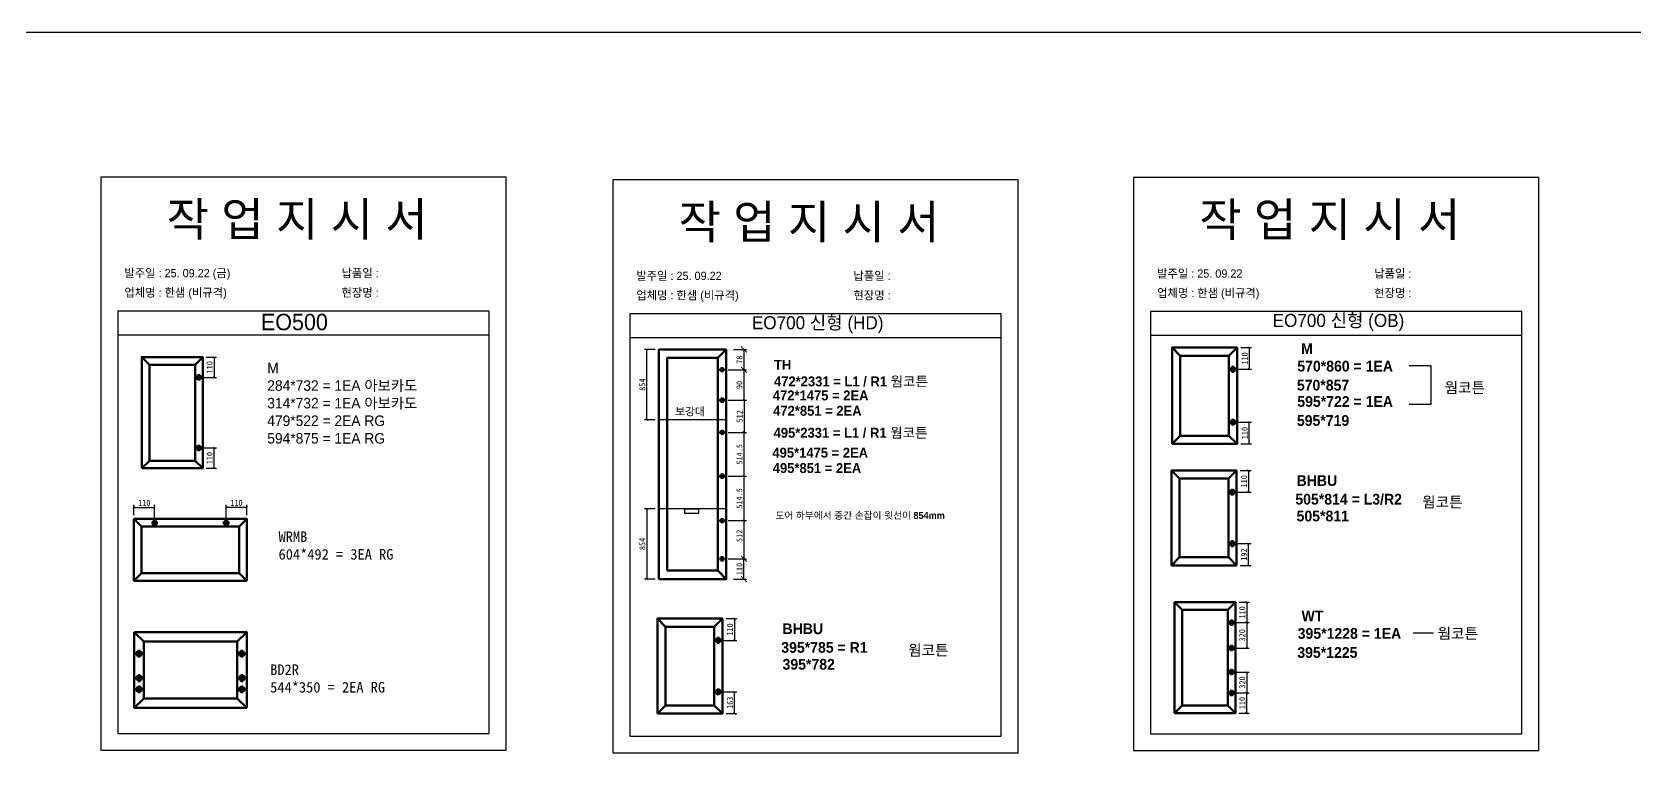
# Model space of a CAD drawing. Header units: millimetres. Extents: x -44117 to 256353, y -2095463 to 65325.
# Drawn here: x 110660 to 117304, y -337554 to -334565 of the extents above; entities that cross this region are included whole.
import ezdxf

# ---------------------------------------------------------------- set-up
doc = ezdxf.new("R2010")
doc.units = ezdxf.units.MM
doc.header["$LTSCALE"] = 10
doc.layers.add('Layer1', color=7, linetype='Continuous', lineweight=70)
doc.styles.add('MtX_Gulim', font='')
doc.styles.get('MtX_Gulim').set_extended_font_data('Gulim', bold=True)
doc.dimstyles.new('ISO-25', dxfattribs={"dimtxt": 2.5, "dimasz": 2.5, "dimexe": 1, "dimexo": 1, "dimtad": 1, "dimtxsty": 'Standard', "dimblk": 'ARCHTICK', "dimcen": 2.5, "dimadec": 0, "dimazin": 0, "dimtfac": 1, "dimtmove": 0, "dimatfit": 3, "dimfxl": 0, "dimarcsym": 0})

# ---------------------------------------------------------------- blocks, each defined once
blk = doc.blocks.new('_ArchTick')
at = {"color": 0, "linetype": 'ByBlock', "const_width": 0.15}
blk.add_lwpolyline([(-0.5, -0.5), (0.5, 0.5)], dxfattribs=at)
blk = doc.blocks.new('*D3415')
at = {"color": 0, "lineweight": -2}
for p, q in [((111382.2, -335912.9), (111424.3, -335912.9)), ((111414.3, -335912.9), (111414.3, -335997.4)), ((111366, -335997.4), (111424.3, -335997.4))]:
    blk.add_line(p, q, dxfattribs=at)
at = {"layer": 'Defpoints', "color": 0}
for p in [(111367.2, -335912.9), (111351, -335997.4), (111414.3, -335997.4)]:
    blk.add_point(p, dxfattribs=at)
at = {"color": 0, "lineweight": -2, "xscale": 10, "yscale": 10, "zscale": 10}
for p, rotation in [((111414.3, -335912.9), 90), ((111414.3, -335997.4), 270)]:
    blk.add_blockref('_ArchTick', p, dxfattribs=dict(at, rotation=rotation))
at = {"color": 0, "insert": (111395.5, -335955.2), "char_height": 25, "attachment_point": 5, "rotation": 90}
blk.add_mtext('110', dxfattribs=at)
blk = doc.blocks.new('*D3416')
at = {"color": 0, "lineweight": -2}
for p, q in [((111366, -336289.5), (111424.3, -336289.5)), ((111414.3, -336374.1), (111414.3, -336289.5)), ((111382.2, -336374.1), (111424.3, -336374.1))]:
    blk.add_line(p, q, dxfattribs=at)
at = {"layer": 'Defpoints', "color": 0}
for p in [(111351, -336289.5), (111414.3, -336289.5), (111367.2, -336374.1)]:
    blk.add_point(p, dxfattribs=at)
at = {"color": 0, "lineweight": -2, "xscale": 10, "yscale": 10, "zscale": 10}
for p, rotation in [((111414.3, -336289.5), 90), ((111414.3, -336374.1), 270)]:
    blk.add_blockref('_ArchTick', p, dxfattribs=dict(at, rotation=rotation))
at = {"color": 0, "insert": (111395.5, -336331.8), "char_height": 25, "attachment_point": 5, "rotation": 90}
blk.add_mtext('110', dxfattribs=at)
blk = doc.blocks.new('*D3417')
at = {"color": 0, "lineweight": -2}
for p, q in [((111081.8, -336568.9), (111081.8, -336526)), ((111167.7, -336585.2), (111167.7, -336526)), ((111081.8, -336536), (111167.7, -336536))]:
    blk.add_line(p, q, dxfattribs=at)
at = {"layer": 'Defpoints', "color": 0}
for p in [(111081.8, -336583.9), (111167.7, -336536), (111167.7, -336600.2)]:
    blk.add_point(p, dxfattribs=at)
at = {"color": 0, "lineweight": -2, "xscale": 10, "yscale": 10, "zscale": 10, "rotation": 180}
blk.add_blockref('_ArchTick', (111081.8, -336536), dxfattribs=at)
at = {"color": 0, "lineweight": -2, "xscale": 10, "yscale": 10, "zscale": 10}
blk.add_blockref('_ArchTick', (111167.7, -336536), dxfattribs=at)
at = {"color": 0, "insert": (111124.8, -336517.3), "char_height": 25, "attachment_point": 5}
blk.add_mtext('110', dxfattribs=at)
blk = doc.blocks.new('*D3418')
at = {"color": 0, "lineweight": -2}
for p, q in [((111464.5, -336585.2), (111464.5, -336526)), ((111550.4, -336568.9), (111550.4, -336526)), ((111550.4, -336536), (111464.5, -336536))]:
    blk.add_line(p, q, dxfattribs=at)
at = {"layer": 'Defpoints', "color": 0}
for p in [(111464.5, -336536), (111550.4, -336583.9), (111464.5, -336600.2)]:
    blk.add_point(p, dxfattribs=at)
at = {"color": 0, "lineweight": -2, "xscale": 10, "yscale": 10, "zscale": 10, "rotation": 180}
blk.add_blockref('_ArchTick', (111464.5, -336536), dxfattribs=at)
at = {"color": 0, "lineweight": -2, "xscale": 10, "yscale": 10, "zscale": 10}
blk.add_blockref('_ArchTick', (111550.4, -336536), dxfattribs=at)
at = {"color": 0, "insert": (111507.5, -336517.3), "char_height": 25, "attachment_point": 5}
blk.add_mtext('110', dxfattribs=at)
blk = doc.blocks.new('*D3419')
at = {"color": 0, "lineweight": -2}
for p, q in [((113560.5, -336749.4), (113620.9, -336749.4)), ((113610.9, -336833.4), (113610.9, -336749.4)), ((113567.5, -336833.4), (113620.9, -336833.4))]:
    blk.add_line(p, q, dxfattribs=at)
at = {"layer": 'Defpoints', "color": 0}
for p in [(113530.5, -336749.4), (113610.9, -336749.4), (113537.5, -336833.4)]:
    blk.add_point(p, dxfattribs=at)
at = {"color": 0, "lineweight": -2, "xscale": 25, "yscale": 25, "zscale": 25}
for p, rotation in [((113610.9, -336749.4), 90), ((113610.9, -336833.4), 270)]:
    blk.add_blockref('_ArchTick', p, dxfattribs=dict(at, rotation=rotation))
at = {"color": 0, "insert": (113592.2, -336791.4), "char_height": 25, "attachment_point": 5, "rotation": 90}
blk.add_mtext('110', dxfattribs=at)
blk = doc.blocks.new('*D3420')
at = {"color": 0, "lineweight": -2}
for p, q in [((113567.5, -335881.6), (113620.9, -335881.6)), ((113610.9, -335881.6), (113610.9, -335965.6)), ((113560.5, -335965.6), (113620.9, -335965.6))]:
    blk.add_line(p, q, dxfattribs=at)
at = {"layer": 'Defpoints', "color": 0}
for p in [(113537.5, -335881.6), (113530.5, -335965.6), (113610.9, -335965.6)]:
    blk.add_point(p, dxfattribs=at)
at = {"color": 0, "lineweight": -2, "xscale": 25, "yscale": 25, "zscale": 25}
for p, rotation in [((113610.9, -335881.6), 90), ((113610.9, -335965.6), 270)]:
    blk.add_blockref('_ArchTick', p, dxfattribs=dict(at, rotation=rotation))
at = {"color": 0, "insert": (113592.2, -335923.6), "char_height": 25, "attachment_point": 5, "rotation": 90}
blk.add_mtext('78', dxfattribs=at)
blk = doc.blocks.new('*D3421')
at = {"color": 0, "lineweight": -2}
for p, q in [((113545.5, -335965.6), (113620.9, -335965.6)), ((113610.9, -335965.6), (113610.9, -336091.6)), ((113546, -336091.6), (113620.9, -336091.6))]:
    blk.add_line(p, q, dxfattribs=at)
at = {"layer": 'Defpoints', "color": 0}
for p in [(113530.5, -335965.6), (113531, -336091.6), (113610.9, -336091.6)]:
    blk.add_point(p, dxfattribs=at)
at = {"color": 0, "lineweight": -2, "xscale": 10, "yscale": 10, "zscale": 10}
for p, rotation in [((113610.9, -335965.6), 90), ((113610.9, -336091.6), 270)]:
    blk.add_blockref('_ArchTick', p, dxfattribs=dict(at, rotation=rotation))
at = {"color": 0, "insert": (113592.2, -336028.6), "char_height": 25, "attachment_point": 5, "rotation": 90}
blk.add_mtext('90', dxfattribs=at)
blk = doc.blocks.new('*D3422')
at = {"color": 0, "lineweight": -2}
for p, q in [((113546, -336091.6), (113621.8, -336091.6)), ((113611.8, -336091.6), (113611.8, -336225.2)), ((113546, -336225.2), (113621.8, -336225.2))]:
    blk.add_line(p, q, dxfattribs=at)
at = {"layer": 'Defpoints', "color": 0}
for p in [(113531, -336091.6), (113531, -336225.2), (113611.8, -336225.2)]:
    blk.add_point(p, dxfattribs=at)
at = {"color": 0, "lineweight": -2, "xscale": 10, "yscale": 10, "zscale": 10}
for p, rotation in [((113611.8, -336091.6), 90), ((113611.8, -336225.2), 270)]:
    blk.add_blockref('_ArchTick', p, dxfattribs=dict(at, rotation=rotation))
at = {"color": 0, "insert": (113593, -336158.4), "char_height": 25, "attachment_point": 5, "rotation": 90}
blk.add_mtext('512', dxfattribs=at)
blk = doc.blocks.new('*D3423')
at = {"color": 0, "lineweight": -2}
for p, q in [((113546, -336225.2), (113620.9, -336225.2)), ((113610.9, -336225.2), (113610.9, -336406.7)), ((113546, -336406.7), (113620.9, -336406.7))]:
    blk.add_line(p, q, dxfattribs=at)
at = {"layer": 'Defpoints', "color": 0}
for p in [(113531, -336225.2), (113531, -336406.7), (113610.9, -336406.7)]:
    blk.add_point(p, dxfattribs=at)
at = {"color": 0, "lineweight": -2, "xscale": 10, "yscale": 10, "zscale": 10}
for p, rotation in [((113610.9, -336225.2), 90), ((113610.9, -336406.7), 270)]:
    blk.add_blockref('_ArchTick', p, dxfattribs=dict(at, rotation=rotation))
at = {"color": 0, "insert": (113592.2, -336316), "char_height": 25, "attachment_point": 5, "rotation": 90}
blk.add_mtext('514.5', dxfattribs=at)
blk = doc.blocks.new('*D3424')
at = {"color": 0, "lineweight": -2}
for p, q in [((113546, -336406.7), (113620.9, -336406.7)), ((113610.9, -336406.7), (113610.9, -336590.7)), ((113546, -336590.7), (113620.9, -336590.7))]:
    blk.add_line(p, q, dxfattribs=at)
at = {"layer": 'Defpoints', "color": 0}
for p in [(113531, -336406.7), (113531, -336590.7), (113610.9, -336590.7)]:
    blk.add_point(p, dxfattribs=at)
at = {"color": 0, "lineweight": -2, "xscale": 10, "yscale": 10, "zscale": 10}
for p, rotation in [((113610.9, -336406.7), 90), ((113610.9, -336590.7), 270)]:
    blk.add_blockref('_ArchTick', p, dxfattribs=dict(at, rotation=rotation))
at = {"color": 0, "insert": (113592.2, -336498.7), "char_height": 25, "attachment_point": 5, "rotation": 90}
blk.add_mtext('514.5', dxfattribs=at)
blk = doc.blocks.new('*D3425')
at = {"color": 0, "lineweight": -2}
for p, q in [((113546, -336590.7), (113620.9, -336590.7)), ((113610.9, -336590.7), (113610.9, -336749.4)), ((113546, -336749.4), (113620.9, -336749.4))]:
    blk.add_line(p, q, dxfattribs=at)
at = {"layer": 'Defpoints', "color": 0}
for p in [(113531, -336590.7), (113531, -336749.4), (113610.9, -336749.4)]:
    blk.add_point(p, dxfattribs=at)
at = {"color": 0, "lineweight": -2, "xscale": 10, "yscale": 10, "zscale": 10}
for p, rotation in [((113610.9, -336590.7), 90), ((113610.9, -336749.4), 270)]:
    blk.add_blockref('_ArchTick', p, dxfattribs=dict(at, rotation=rotation))
at = {"color": 0, "insert": (113592.2, -336654.1), "char_height": 25, "attachment_point": 5, "rotation": 90}
blk.add_mtext('512', dxfattribs=at)
blk = doc.blocks.new('*D3426')
at = {"color": 0, "lineweight": -2}
for p, q in [((113242.5, -336542), (113198.6, -336542)), ((113208.6, -336542), (113208.6, -336833.4)), ((113242.5, -336833.4), (113198.6, -336833.4))]:
    blk.add_line(p, q, dxfattribs=at)
at = {"layer": 'Defpoints', "color": 0}
for p in [(113257.5, -336542), (113208.6, -336833.4), (113257.5, -336833.4)]:
    blk.add_point(p, dxfattribs=at)
at = {"color": 0, "lineweight": -2, "xscale": 10, "yscale": 10, "zscale": 10}
for p, rotation in [((113208.6, -336542), 90), ((113208.6, -336833.4), 270)]:
    blk.add_blockref('_ArchTick', p, dxfattribs=dict(at, rotation=rotation))
at = {"color": 0, "insert": (113189.8, -336687.7), "char_height": 25, "attachment_point": 5, "rotation": 90}
blk.add_mtext('854', dxfattribs=at)
blk = doc.blocks.new('*D3427')
at = {"color": 0, "lineweight": -2}
for p, q in [((113242.5, -335881.6), (113198.6, -335881.6)), ((113208.6, -336173), (113208.6, -335881.6)), ((113242.5, -336173), (113198.6, -336173))]:
    blk.add_line(p, q, dxfattribs=at)
at = {"layer": 'Defpoints', "color": 0}
for p in [(113208.6, -335881.6), (113257.5, -335881.6), (113257.5, -336173)]:
    blk.add_point(p, dxfattribs=at)
at = {"color": 0, "lineweight": -2, "xscale": 10, "yscale": 10, "zscale": 10}
for p, rotation in [((113208.6, -335881.6), 90), ((113208.6, -336173), 270)]:
    blk.add_blockref('_ArchTick', p, dxfattribs=dict(at, rotation=rotation))
at = {"color": 0, "insert": (113189.8, -336027.3), "char_height": 25, "attachment_point": 5, "rotation": 90}
blk.add_mtext('854', dxfattribs=at)
blk = doc.blocks.new('*D3428')
at = {"color": 0, "lineweight": -2}
for p, q in [((115667.4, -336382.6), (115712.7, -336382.6)), ((115702.7, -336382.6), (115702.7, -336472.7)), ((115650.2, -336472.7), (115712.7, -336472.7))]:
    blk.add_line(p, q, dxfattribs=at)
at = {"layer": 'Defpoints', "color": 0}
for p in [(115652.4, -336382.6), (115635.2, -336472.7), (115702.7, -336472.7)]:
    blk.add_point(p, dxfattribs=at)
at = {"color": 0, "lineweight": -2, "xscale": 10, "yscale": 10, "zscale": 10}
for p, rotation in [((115702.7, -336382.6), 90), ((115702.7, -336472.7), 270)]:
    blk.add_blockref('_ArchTick', p, dxfattribs=dict(at, rotation=rotation))
at = {"color": 0, "insert": (115683.9, -336427.7), "char_height": 25, "attachment_point": 5, "rotation": 90}
blk.add_mtext('110', dxfattribs=at)
blk = doc.blocks.new('*D3429')
at = {"color": 0, "lineweight": -2}
for p, q in [((115650.2, -336686.4), (115712.7, -336686.4)), ((115702.7, -336776.5), (115702.7, -336686.4)), ((115667.4, -336776.5), (115712.7, -336776.5))]:
    blk.add_line(p, q, dxfattribs=at)
at = {"layer": 'Defpoints', "color": 0}
for p in [(115635.2, -336686.4), (115702.7, -336686.4), (115652.4, -336776.5)]:
    blk.add_point(p, dxfattribs=at)
at = {"color": 0, "lineweight": -2, "xscale": 10, "yscale": 10, "zscale": 10}
for p, rotation in [((115702.7, -336686.4), 90), ((115702.7, -336776.5), 270)]:
    blk.add_blockref('_ArchTick', p, dxfattribs=dict(at, rotation=rotation))
at = {"color": 0, "insert": (115683.9, -336731.4), "char_height": 25, "attachment_point": 5, "rotation": 90}
blk.add_mtext('192', dxfattribs=at)
blk = doc.blocks.new('*D3430')
at = {"color": 0, "lineweight": -2}
for p, q in [((115670.1, -335873.4), (115715.3, -335873.4)), ((115705.3, -335873.4), (115705.3, -335963.5)), ((115652.9, -335963.5), (115715.3, -335963.5))]:
    blk.add_line(p, q, dxfattribs=at)
at = {"layer": 'Defpoints', "color": 0}
for p in [(115655.1, -335873.4), (115637.9, -335963.5), (115705.3, -335963.5)]:
    blk.add_point(p, dxfattribs=at)
at = {"color": 0, "lineweight": -2, "xscale": 10, "yscale": 10, "zscale": 10}
for p, rotation in [((115705.3, -335873.4), 90), ((115705.3, -335963.5), 270)]:
    blk.add_blockref('_ArchTick', p, dxfattribs=dict(at, rotation=rotation))
at = {"color": 0, "insert": (115686.5, -335918.5), "char_height": 25, "attachment_point": 5, "rotation": 90}
blk.add_mtext('110', dxfattribs=at)
blk = doc.blocks.new('*D3431')
at = {"color": 0, "lineweight": -2}
for p, q in [((115652.9, -336182.7), (115715.3, -336182.7)), ((115705.3, -336272.9), (115705.3, -336182.7)), ((115670.1, -336272.9), (115715.3, -336272.9))]:
    blk.add_line(p, q, dxfattribs=at)
at = {"layer": 'Defpoints', "color": 0}
for p in [(115637.9, -336182.7), (115705.3, -336182.7), (115655.1, -336272.9)]:
    blk.add_point(p, dxfattribs=at)
at = {"color": 0, "lineweight": -2, "xscale": 10, "yscale": 10, "zscale": 10}
for p, rotation in [((115705.3, -336182.7), 90), ((115705.3, -336272.9), 270)]:
    blk.add_blockref('_ArchTick', p, dxfattribs=dict(at, rotation=rotation))
at = {"color": 0, "insert": (115686.5, -336227.8), "char_height": 25, "attachment_point": 5, "rotation": 90}
blk.add_mtext('110', dxfattribs=at)
blk = doc.blocks.new('*D3432')
at = {"color": 0, "lineweight": -2}
for p, q in [((115663, -336929.2), (115705, -336929.2)), ((115695, -336929.2), (115695, -337013.6)), ((115646.9, -337013.6), (115705, -337013.6))]:
    blk.add_line(p, q, dxfattribs=at)
at = {"layer": 'Defpoints', "color": 0}
for p in [(115648, -336929.2), (115631.9, -337013.6), (115695, -337013.6)]:
    blk.add_point(p, dxfattribs=at)
at = {"color": 0, "lineweight": -2, "xscale": 10, "yscale": 10, "zscale": 10}
for p, rotation in [((115695, -336929.2), 90), ((115695, -337013.6), 270)]:
    blk.add_blockref('_ArchTick', p, dxfattribs=dict(at, rotation=rotation))
at = {"color": 0, "insert": (115676.3, -336971.4), "char_height": 25, "attachment_point": 5, "rotation": 90}
blk.add_mtext('110', dxfattribs=at)
blk = doc.blocks.new('*D3433')
at = {"color": 0, "lineweight": -2}
for p, q in [((115646.9, -337305.1), (115705, -337305.1)), ((115695, -337389.5), (115695, -337305.1)), ((115663, -337389.5), (115705, -337389.5))]:
    blk.add_line(p, q, dxfattribs=at)
at = {"layer": 'Defpoints', "color": 0}
for p in [(115631.9, -337305.1), (115695, -337305.1), (115648, -337389.5)]:
    blk.add_point(p, dxfattribs=at)
at = {"color": 0, "lineweight": -2, "xscale": 10, "yscale": 10, "zscale": 10}
for p, rotation in [((115695, -337305.1), 90), ((115695, -337389.5), 270)]:
    blk.add_blockref('_ArchTick', p, dxfattribs=dict(at, rotation=rotation))
at = {"color": 0, "insert": (115676.3, -337347.3), "char_height": 25, "attachment_point": 5, "rotation": 90}
blk.add_mtext('110', dxfattribs=at)
blk = doc.blocks.new('*D3434')
at = {"color": 0, "lineweight": -2}
for p, q in [((115646.9, -337013.6), (115705, -337013.6)), ((115695, -337013.6), (115695, -337119)), ((115646.9, -337119), (115705, -337119))]:
    blk.add_line(p, q, dxfattribs=at)
at = {"layer": 'Defpoints', "color": 0}
for p in [(115631.9, -337013.6), (115631.9, -337119), (115695, -337119)]:
    blk.add_point(p, dxfattribs=at)
at = {"color": 0, "lineweight": -2, "xscale": 10, "yscale": 10, "zscale": 10}
for p, rotation in [((115695, -337013.6), 90), ((115695, -337119), 270)]:
    blk.add_blockref('_ArchTick', p, dxfattribs=dict(at, rotation=rotation))
at = {"color": 0, "insert": (115676.3, -337066.3), "char_height": 25, "attachment_point": 5, "rotation": 90}
blk.add_mtext('320', dxfattribs=at)
blk = doc.blocks.new('*D3435')
at = {"color": 0, "lineweight": -2}
for p, q in [((115646.9, -337218.6), (115705, -337218.6)), ((115695, -337218.6), (115695, -337305.1)), ((115646.9, -337305.1), (115705, -337305.1))]:
    blk.add_line(p, q, dxfattribs=at)
at = {"layer": 'Defpoints', "color": 0}
for p in [(115631.9, -337218.6), (115631.9, -337305.1), (115695, -337305.1)]:
    blk.add_point(p, dxfattribs=at)
at = {"color": 0, "lineweight": -2, "xscale": 10, "yscale": 10, "zscale": 10}
for p, rotation in [((115695, -337218.6), 90), ((115695, -337305.1), 270)]:
    blk.add_blockref('_ArchTick', p, dxfattribs=dict(at, rotation=rotation))
at = {"color": 0, "insert": (115676.3, -337261.9), "char_height": 25, "attachment_point": 5, "rotation": 90}
blk.add_mtext('320', dxfattribs=at)
blk = doc.blocks.new('*D3436')
at = {"color": 0, "lineweight": -2}
for p, q in [((113536.5, -336997.2), (113581.8, -336997.2)), ((113571.8, -336997.2), (113571.8, -337087.3)), ((113519.3, -337087.3), (113581.8, -337087.3))]:
    blk.add_line(p, q, dxfattribs=at)
at = {"layer": 'Defpoints', "color": 0}
for p in [(113521.5, -336997.2), (113504.3, -337087.3), (113571.8, -337087.3)]:
    blk.add_point(p, dxfattribs=at)
at = {"color": 0, "lineweight": -2, "xscale": 10, "yscale": 10, "zscale": 10}
for p, rotation in [((113571.8, -336997.2), 90), ((113571.8, -337087.3), 270)]:
    blk.add_blockref('_ArchTick', p, dxfattribs=dict(at, rotation=rotation))
at = {"color": 0, "insert": (113553, -337042.2), "char_height": 25, "attachment_point": 5, "rotation": 90}
blk.add_mtext('110', dxfattribs=at)
blk = doc.blocks.new('*D3437')
at = {"color": 0, "lineweight": -2}
for p, q in [((113519.3, -337301), (113581.8, -337301)), ((113571.8, -337391.1), (113571.8, -337301)), ((113536.5, -337391.1), (113581.8, -337391.1))]:
    blk.add_line(p, q, dxfattribs=at)
at = {"layer": 'Defpoints', "color": 0}
for p in [(113504.3, -337301), (113571.8, -337301), (113521.5, -337391.1)]:
    blk.add_point(p, dxfattribs=at)
at = {"color": 0, "lineweight": -2, "xscale": 10, "yscale": 10, "zscale": 10}
for p, rotation in [((113571.8, -337301), 90), ((113571.8, -337391.1), 270)]:
    blk.add_blockref('_ArchTick', p, dxfattribs=dict(at, rotation=rotation))
at = {"color": 0, "insert": (113553, -337346), "char_height": 25, "attachment_point": 5, "rotation": 90}
blk.add_mtext('163', dxfattribs=at)

msp = doc.modelspace()

# ---------------------------------------------------------------- linework, layer by layer
at = {"color": 1}
msp.add_line((104015.69829, -334565.44392), (196284.84516, -334565.44392), dxfattribs=at)
msp.add_line((104015.69829, -334565.44392), (196284.84516, -334565.44392), dxfattribs=at)
for p, q in [((112555.17333, -335721.98756), (111015.17333, -335721.98756)), ((114677.15575, -335733.22277), (113137.15575, -335733.22277)), ((116835.78083, -335723.72515), (115295.78083, -335723.72515)), ((112555.17333, -335821.98756), (111015.17333, -335821.98756)), ((114677.15575, -335833.22277), (113137.15575, -335833.22277)), ((116835.78083, -335823.72515), (115295.78083, -335823.72515)), ((113537.54724, -336172.96585), (113257.54724, -336172.96585)), ((113537.54724, -336542.02811), (113257.54724, -336542.02811)), ((116384.25185, -337055.93827), (116468.87665, -337055.93827))]:
    msp.add_line(p, q)
for points in [[(110945.17333, -337542.81784), (112625.17333, -337542.81784), (112625.17333, -335166.81784), (110945.17333, -335166.81784)], [(113067.15575, -337554.05305), (114747.15575, -337554.05305), (114747.15575, -335178.05305), (113067.15575, -335178.05305)], [(115225.78083, -337544.55543), (116905.78083, -337544.55543), (116905.78083, -335168.55543), (115225.78083, -335168.55543)], [(113366.17695, -336542.02811), (113422.13849, -336542.02811), (113422.13849, -336561.25395), (113366.17695, -336561.25395)]]:
    msp.add_lwpolyline(points, close=True)
for points in [[(111015.17333, -335721.98756), (111015.17333, -337472.81784), (112555.17333, -337472.81784), (112555.17333, -335721.98756)], [(113137.15575, -335733.22277), (113137.15575, -337484.05305), (114677.15575, -337484.05305), (114677.15575, -335733.22277)], [(115295.78083, -335723.72515), (115295.78083, -337474.55543), (116835.78083, -337474.55543), (116835.78083, -335723.72515)], [(116368.26799, -335947.23217), (116458.57181, -335947.23217), (116458.57181, -336108.8296), (116368.26799, -336108.8296)]]:
    msp.add_lwpolyline(points)
at = {"layer": 'Layer1'}
for p, q in [((111146.26541, -335944.49445), (111114.70958, -335912.93861)), ((111335.60042, -335944.49445), (111367.15626, -335912.93861)), ((113502.54724, -335916.62534), (113537.54724, -335881.62534)), ((115419.46211, -335907.06961), (115385.80647, -335873.41398)), ((115621.39593, -335907.06961), (115655.05156, -335873.41398)), ((111351.0404, -335984.33319), (111351.0404, -336010.56626)), ((113520.04724, -335955.12534), (113520.04724, -335976.12534)), ((115637.86331, -335949.55932), (115637.86331, -335977.53801)), ((113520.47927, -336081.12534), (113520.47927, -336102.12534)), ((115637.86331, -336196.73591), (115637.86331, -336168.75722)), ((113520.47927, -336214.69632), (113520.47927, -336235.69632)), ((115385.80647, -336272.88125), (115419.46211, -336239.22561)), ((115655.05156, -336272.88125), (115621.39593, -336239.22561)), ((115621.39593, -336239.22561), (115655.05156, -336272.88125)), ((111351.0404, -336302.66567), (111351.0404, -336276.4326)), ((111114.70958, -336374.06025), (111146.26541, -336342.50441)), ((111367.15626, -336374.06025), (111335.60042, -336342.50441)), ((111335.60042, -336342.50441), (111367.15626, -336374.06025)), ((113520.47927, -336396.21185), (113520.47927, -336417.21185)), ((115416.84039, -336416.24464), (115383.18476, -336382.589)), ((115618.77421, -336416.24464), (115652.42985, -336382.589)), ((115635.2416, -336458.73434), (115635.2416, -336486.71303)), ((111113.91171, -336615.92931), (111081.84838, -336583.86599)), ((111550.3859, -336583.86599), (111518.32258, -336615.92931)), ((111518.32258, -336615.92931), (111550.3859, -336583.86599)), ((113520.47927, -336580.15515), (113520.47927, -336601.15515)), ((111154.39115, -336600.24103), (111181.04611, -336600.24103)), ((111477.84314, -336600.24103), (111451.18818, -336600.24103)), ((115635.2416, -336700.37062), (115635.2416, -336672.39193)), ((113530.54724, -336749.36861), (113509.54724, -336749.36861)), ((113520.04724, -336738.86861), (113520.04724, -336759.86861)), ((115383.18476, -336776.51596), (115416.84039, -336742.86033)), ((115652.42985, -336776.51596), (115618.77421, -336742.86033)), ((115618.77421, -336742.86033), (115652.42985, -336776.51596)), ((111113.91171, -336808.30926), (111081.84838, -336840.37258)), ((111550.3859, -336840.37258), (111518.32258, -336808.30926)), ((113537.54724, -336833.36861), (113502.54724, -336798.36861)), ((115427.54606, -336960.74289), (115396.05064, -336929.24746)), ((115616.5186, -336960.74289), (115648.01402, -336929.24746)), ((111083.76432, -337052.95989), (111123.00675, -337092.20231)), ((111510.4451, -337092.20231), (111549.68752, -337052.95989)), ((113285.94626, -337030.82798), (113252.29062, -336997.17234)), ((113487.88008, -337030.82798), (113521.53571, -336997.17234)), ((115631.92901, -337000.50536), (115631.92901, -337026.68821)), ((111103.2493, -337126.24279), (111103.2493, -337158.86591)), ((111529.35396, -337126.24279), (111529.35396, -337158.86591)), ((113504.34747, -337073.31768), (113504.34747, -337101.29637)), ((115631.92901, -337105.90738), (115631.92901, -337132.09023)), ((111103.78461, -337227.41588), (111103.78461, -337260.039)), ((111529.88926, -337227.41588), (111529.88926, -337260.039)), ((115631.92901, -337205.48064), (115631.92901, -337231.66349)), ((111083.76432, -337366.89931), (111123.00675, -337327.65688)), ((111123.00675, -337327.65688), (111083.76432, -337366.89931)), ((111103.2493, -337273.98762), (111103.2493, -337306.61074)), ((111510.4451, -337327.65688), (111549.68752, -337366.89931)), ((111529.35396, -337273.98762), (111529.35396, -337306.61074)), ((113504.34747, -337314.95396), (113504.34747, -337286.97527)), ((115631.92901, -337318.22841), (115631.92901, -337292.04556)), ((113252.29062, -337391.0993), (113285.94626, -337357.44367)), ((113521.53571, -337391.0993), (113487.88008, -337357.44367)), ((113487.88008, -337357.44367), (113521.53571, -337391.0993)), ((115396.05064, -337389.4863), (115427.54606, -337357.99088)), ((115648.01402, -337389.4863), (115616.5186, -337357.99088)), ((115616.5186, -337357.99088), (115648.01402, -337389.4863))]:
    msp.add_line(p, q, dxfattribs=at)
for points in [[(111114.70958, -336374.06025), (111367.15626, -336374.06025), (111367.15626, -335912.93861), (111114.70958, -335912.93861)], [(113257.54724, -336833.36861), (113537.54724, -336833.36861), (113537.54724, -335881.62534), (113257.54724, -335881.62534)], [(113292.54724, -336798.36861), (113502.54724, -336798.36861), (113502.54724, -335916.62534), (113292.54724, -335916.62534)], [(115385.80647, -336272.88125), (115655.05156, -336272.88125), (115655.05156, -335873.41398), (115385.80647, -335873.41398)], [(115419.46211, -336239.22561), (115621.39593, -336239.22561), (115621.39593, -335907.06961), (115419.46211, -335907.06961)], [(111146.26541, -336342.50441), (111335.60042, -336342.50441), (111335.60042, -335944.49445), (111146.26541, -335944.49445)], [(111364.15694, -335997.44972), (111337.92386, -335997.44972)], [(113530.54724, -335965.62534), (113509.54724, -335965.62534)], [(115651.85266, -335963.54867), (115623.87397, -335963.54867)], [(113530.97927, -336091.62534), (113509.97927, -336091.62534)], [(115651.85266, -336182.74656), (115623.87397, -336182.74656)], [(113530.97927, -336225.19632), (113509.97927, -336225.19632)], [(111364.15694, -336289.54914), (111337.92386, -336289.54914)], [(115383.18476, -336776.51596), (115652.42985, -336776.51596), (115652.42985, -336382.589), (115383.18476, -336382.589)], [(113530.97927, -336406.71185), (113509.97927, -336406.71185)], [(115416.84039, -336742.86033), (115618.77421, -336742.86033), (115618.77421, -336416.24464), (115416.84039, -336416.24464)], [(115649.23094, -336472.72369), (115621.25226, -336472.72369)], [(111550.3859, -336840.37258), (111550.3859, -336583.86599), (111081.84838, -336583.86599), (111081.84838, -336840.37258)], [(111167.71863, -336586.91354), (111167.71863, -336613.56851)], [(111464.51566, -336586.91354), (111464.51566, -336613.56851)], [(113530.97927, -336590.65515), (113509.97927, -336590.65515)], [(111518.32258, -336808.30926), (111518.32258, -336615.92931), (111113.91171, -336615.92931), (111113.91171, -336808.30926)], [(115649.23094, -336686.38127), (115621.25226, -336686.38127)], [(115396.05064, -337389.4863), (115648.01402, -337389.4863), (115648.01402, -336929.24746), (115396.05064, -336929.24746)], [(115427.54606, -337357.99088), (115616.5186, -337357.99088), (115616.5186, -336960.74289), (115427.54606, -336960.74289)], [(111083.76432, -337052.95989), (111083.76432, -337366.89931), (111549.68752, -337366.89931), (111549.68752, -337052.95989)], [(113252.29062, -337391.0993), (113521.53571, -337391.0993), (113521.53571, -336997.17234), (113252.29062, -336997.17234)], [(113285.94626, -337357.44367), (113487.88008, -337357.44367), (113487.88008, -337030.82798), (113285.94626, -337030.82798)], [(115645.02044, -337013.59679), (115618.83758, -337013.59679)], [(111123.00675, -337092.20231), (111123.00675, -337327.65688), (111510.4451, -337327.65688), (111510.4451, -337092.20231)], [(113518.33681, -337087.30703), (113490.35812, -337087.30703)], [(115645.02044, -337118.9988), (115618.83758, -337118.9988)], [(111119.56086, -337142.55435), (111086.93775, -337142.55435)], [(111545.66551, -337142.55435), (111513.0424, -337142.55435)], [(111120.09616, -337243.72744), (111087.47305, -337243.72744)], [(111546.20082, -337243.72744), (111513.57771, -337243.72744)], [(115645.02044, -337218.57206), (115618.83758, -337218.57206)], [(111119.56086, -337290.29918), (111086.93775, -337290.29918)], [(111545.66551, -337290.29918), (111513.0424, -337290.29918)], [(113518.33681, -337300.96462), (113490.35812, -337300.96462)], [(115645.02044, -337305.13698), (115618.83758, -337305.13698)]]:
    msp.add_lwpolyline(points, close=True, dxfattribs=at)
for centre, radius in [((111351.0404, -335997.44972), 8.74436), ((113520.04724, -335965.62534), 7), ((115637.86331, -335963.54867), 9.32623), ((113520.47927, -336091.62534), 7), ((115637.86331, -336182.74656), 9.32623), ((113520.47927, -336225.19632), 7), ((111351.0404, -336289.54914), 8.74436), ((113520.47927, -336406.71185), 7), ((115635.2416, -336472.72369), 9.32623), ((111167.71863, -336600.24103), 8.88499), ((111464.51566, -336600.24103), 8.88499), ((113520.47927, -336590.65515), 7), ((115635.2416, -336686.38127), 9.32623), ((113520.04724, -336749.36861), 7), ((115631.92901, -337013.59679), 8.72762), ((113504.34747, -337087.30703), 9.32623), ((115631.92901, -337118.9988), 8.72762), ((111103.2493, -337142.55435), 10.87437), ((111529.35396, -337142.55435), 10.87437), ((111103.78461, -337243.72744), 10.87437), ((111529.88926, -337243.72744), 10.87437), ((115631.92901, -337218.57206), 8.72762), ((111103.2493, -337290.29918), 10.87437), ((111529.35396, -337290.29918), 10.87437), ((113504.34747, -337300.96462), 9.32623), ((115631.92901, -337305.13698), 8.72762)]:
    msp.add_circle(centre, radius, dxfattribs=at)

# ---------------------------------------------------------------- texts
at = {"linetype": 'Continuous', "style": 'MtX_Gulim'}
for s, height, p in [('M', 44.50828, (115920.36039, -335900.0653)), ('570*860 = 1EA', 44.508282, (115904.55677, -335972.79264)), ('웜코튼', 44.508282, (116515.24643, -336062.05044)), ('595*722 = 1EA', 44.508282, (115904.55677, -336119.2676)), ('BHBU', 44.508282, (115901.67596, -336447.04021)), ('505*814 = L3/R2', 44.508282, (115896.51807, -336524.3497)), ('웜코튼', 44.508282, (116422.54152, -336535.80475)), ('WT', 44.508282, (115922.11948, -337008.21249)), ('BHBU', 44.508282, (113770.78182, -337061.62355)), ('395*1228 = 1EA', 44.508282, (115906.31585, -337080.93984)), ('웜코튼', 44.508282, (116486.18627, -337081.13814)), ('395*785 = R1', 44.508282, (113765.62393, -337138.93304)), ('웜코튼', 44.508282, (114291.64738, -337150.38809))]:
    msp.add_text(s, height=height, dxfattribs=at).set_placement(p)
at = {"color": 242, "linetype": 'Continuous', "true_color": 0xcd2027, "style": 'MtX_Gulim'}
for s, p in [('570*857', (115902.89989, -336051.67389)), ('595*719', (115902.89989, -336198.14884)), ('505*811', (115901.67596, -336594.15784)), ('395*1225', (115904.65897, -337159.82108)), ('395*782', (113770.78182, -337208.74118))]:
    msp.add_text(s, height=44.508282, dxfattribs=at).set_placement(p)
at = {"attachment_point": 1}
for s, width, gutter_width, heights, insert, char_height in [('{\\fGulim|b0|i0|c129|p50;작 업 지 시 서}', 3307.3198183, 12.5, [-155.84554], (111217.97994, -335270.98035), 140), ('{\\fGulim|b0|i0|c129|p50;작 업 지 시 서}', 3307.3198183, 12.5, [-155.84554], (113339.96235, -335282.21556), 140), ('{\\fGulim|b0|i0|c129|p50;작 업 지 시 서}', 3307.3198183, 12.5, [-155.84554], (115498.58744, -335272.71794), 140), ('{\\fGulim|b0|i0|c129|p50;발주일 : 25. 09.22 (금)}', 3307.3198183, 12.5, [34.50412], (111042.77058, -335547.70077), 34.3), ('{\\fGulim|b0|i0|c129|p50;납품일 : }', 3307.3198183, 12.5, [37.67976], (111942.74857, -335547.70077), 34.3), ('{\\fGulim|b0|i0|c129|p50;발주일 : 25. 09.22}', 3307.3198183, 12.5, [34.50412], (113164.753, -335558.93598), 34.3), ('{\\fGulim|b0|i0|c129|p50;납품일 : }', 3307.3198183, 12.5, [37.67976], (114064.73098, -335558.93598), 34.3), ('{\\fGulim|b0|i0|c129|p50;발주일 : 25. 09.22}', 3307.3198183, 12.5, [34.50412], (115323.37808, -335549.43836), 34.3), ('{\\fGulim|b0|i0|c129|p50;납품일 : }', 3307.3198183, 12.5, [37.67976], (116223.35606, -335549.43836), 34.3), ('{\\fGulim|b0|i0|c129|p50;업체명 : 한샘 (비규격)}', 3307.3198183, 12.5, [36.11279], (111042.77058, -335628.35695), 34.3), ('{\\fGulim|b0|i0|c129|p50;현장명 : }', 3307.3198183, 12.5, [-38.2735], (111942.74857, -335628.35695), 34.3), ('{\\fGulim|b0|i0|c129|p50;업체명 : 한샘 (비규격)}', 3307.3198183, 12.5, [36.11279], (113164.753, -335639.59216), 34.3), ('{\\fGulim|b0|i0|c129|p50;현장명 : }', 3307.3198183, 12.5, [-38.2735], (114064.73098, -335639.59216), 34.3), ('{\\fGulim|b0|i0|c129|p50;업체명 : 한샘 (비규격)}', 3307.3198183, 12.5, [36.11279], (115323.37808, -335630.09454), 34.3), ('{\\fGulim|b0|i0|c129|p50;현장명 : }', 3307.3198183, 12.5, [-38.2735], (116223.35606, -335630.09454), 34.3), ('{\\fGulim|b0|i0|c129|p50;EO500}', 6570.6870665, 24.83388, [71.74566], (111608.66641, -335733.46533), 68.1441707), ('{\\fGulim|b0|i0|c129|p50;EO700 신형 (OB)}', 5224.9748335, 19.74777, [57.05176], (115802.3295, -335733.8595), 54.1878762), ('{\\fGulim|b0|i0|c129|p50;EO700 신형 (HD)}', 5224.9748335, 19.74777, [57.05176], (113643.70442, -335743.35711), 54.1878762), ('{\\fGulim|b1|i0|c129|p50;TH\\P472*2331 = L1 / R1 웜코튼}', 2645.8558546, 10, [1247.94849], (113735.34251, -335924.53035), 41.16), ('{\\fDotum|b0|i0|c129|p50;M\\P284*732 = 1EA 아보카도\\P314*732 = 1EA 아보카도\\P479*522 = 2EA RG\\P594*875 = 1EA RG}', 25397.9504533, 218.75, [-349.06999], (111634.86396, -335936.13231), 43.75), ('{\\f굴림|b0|i0|c129|p50;보강대}', 1745.4834855, 162.5, [-36.26498], (113326.04366, -336122.2403), 32.5), ('{\\fGulim|b1|i0|c129|p50;495*2331 = L1 / R1 웜코튼}', 2645.8558546, 10, [1247.94849], (113733.70509, -336206.16559), 41.16), ('{\\fGulim|b1|i0|c129|p50;도어 하부에서 중간 손잡이 윗선이 854mm}', 1852.0990982, 7, [873.56394], (113741.57694, -336554.91446), 28.812), ('WRMB\\P604*492 = 3EA RG', 16217.0616969, 218.75, [-116.66667], (111681.72928, -336635.71107), 43.75), ('BD2R\\P544*350 = 2EA RG', 18136.0179533, 218.75, [-116.66667], (111647.08594, -337186.91378), 43.75)]:
    msp.add_mtext_dynamic_manual_height_columns(s, width=width, gutter_width=gutter_width, heights=heights, dxfattribs=dict(at, insert=insert, char_height=char_height))
at = {"color": 242, "true_color": 0xcd2027, "char_height": 41.16, "attachment_point": 1}
for s, insert in [('{\\fGulim|b1|i0|c129|p50;472*1475 = 2EA}', (113730.35347, -336051.3553)), ('{\\fGulim|b1|i0|c129|p50;472*851 = 2EA}', (113731.89281, -336115.01302)), ('{\\fGulim|b1|i0|c129|p50;495*1475 = 2EA}', (113728.71606, -336288.78035)), ('{\\fGulim|b1|i0|c129|p50;495*851 = 2EA}', (113730.25539, -336352.43807))]:
    msp.add_mtext_dynamic_manual_height_columns(s, width=2645.8558546, gutter_width=10, heights=[1247.94849], dxfattribs=dict(at, insert=insert))

# ---------------------------------------------------------------- dimensions: what is measured, and where the dimension line sits
for base, p1, p2, angle, text, override, picture, middle in [((111414.2551, -335997.44972), (111367.15626, -335912.93861), (111351.0404, -335997.44972), 90, '110', {"dimscale": 10, "dimasz": 1, "dimexo": 1.5, "dimtxsty": 'Standard'}, '*D3415', (111395.5051, -335955.19417)), ((113208.56217, -335881.62534), (113257.54724, -336172.96585), (113257.54724, -335881.62534), 270, '854', {"dimscale": 10, "dimasz": 1, "dimexo": 1.5, "dimtxsty": 'Standard'}, '*D3427', (113189.81217, -336027.2956)), ((113610.93896, -335965.62534), (113537.54724, -335881.62534), (113530.54724, -335965.62534), 90, '78', {"dimscale": 10, "dimexo": 3, "dimtxsty": 'Standard'}, '*D3420', (113592.18896, -335923.62534)), ((115705.28447, -335963.54867), (115655.05156, -335873.41398), (115637.86331, -335963.54867), 90, '110', {"dimscale": 10, "dimasz": 1, "dimexo": 1.5, "dimtxsty": 'Standard'}, '*D3430', (115686.53447, -335918.48132)), ((113610.93896, -336091.62534), (113530.54724, -335965.62534), (113530.97927, -336091.62534), 90, '90', {"dimscale": 10, "dimasz": 1, "dimexo": 1.5, "dimtxsty": 'Standard'}, '*D3421', (113592.18896, -336028.62534)), ((115705.28447, -336182.74656), (115655.05156, -336272.88125), (115637.86331, -336182.74656), 270, '110', {"dimscale": 10, "dimasz": 1, "dimexo": 1.5, "dimtxsty": 'Standard'}, '*D3431', (115686.53447, -336227.81391)), ((111414.2551, -336289.54914), (111367.15626, -336374.06025), (111351.0404, -336289.54914), 270, '110', {"dimscale": 10, "dimasz": 1, "dimexo": 1.5, "dimtxsty": 'Standard'}, '*D3416', (111395.5051, -336331.80469)), ((115702.66275, -336472.72369), (115652.42985, -336382.589), (115635.2416, -336472.72369), 90, '110', {"dimscale": 10, "dimasz": 1, "dimexo": 1.5, "dimtxsty": 'Standard'}, '*D3428', (115683.91275, -336427.65634)), ((111167.71863, -336536.00969), (111081.84838, -336583.86599), (111167.71863, -336600.24103), 180, '110', {"dimscale": 10, "dimasz": 1, "dimexo": 1.5, "dimtxsty": 'Standard'}, '*D3417', (111124.78351, -336517.25969)), ((113208.56217, -336833.36861), (113257.54724, -336542.02811), (113257.54724, -336833.36861), 90, '854', {"dimscale": 10, "dimasz": 1, "dimexo": 1.5, "dimtxsty": 'Standard'}, '*D3426', (113189.81217, -336687.69836)), ((115702.66275, -336686.38127), (115652.42985, -336776.51596), (115635.2416, -336686.38127), 270, '192', {"dimscale": 10, "dimasz": 1, "dimexo": 1.5, "dimtxsty": 'Standard'}, '*D3429', (115683.91275, -336731.44862)), ((113610.93896, -336749.36861), (113537.54724, -336833.36861), (113530.54724, -336749.36861), 90, '110', {"dimscale": 10, "dimexo": 3, "dimtxsty": 'Standard'}, '*D3419', (113592.18896, -336791.36861)), ((115695.02269, -337013.59679), (115648.01402, -336929.24746), (115631.92901, -337013.59679), 90, '110', {"dimscale": 10, "dimasz": 1, "dimexo": 1.5, "dimtxsty": 'Standard'}, '*D3432', (115676.27269, -336971.42213)), ((113571.76862, -337087.30703), (113521.53571, -336997.17234), (113504.34747, -337087.30703), 90, '110', {"dimscale": 10, "dimasz": 1, "dimexo": 1.5, "dimtxsty": 'Standard'}, '*D3436', (113553.01862, -337042.23968)), ((115695.02269, -337118.9988), (115631.92901, -337013.59679), (115631.92901, -337118.9988), 90, '320', {"dimscale": 10, "dimasz": 1, "dimexo": 1.5, "dimtxsty": 'Standard'}, '*D3434', (115676.27269, -337066.29779)), ((115695.02269, -337305.13698), (115631.92901, -337218.57206), (115631.92901, -337305.13698), 90, '320', {"dimscale": 10, "dimasz": 1, "dimexo": 1.5, "dimtxsty": 'Standard'}, '*D3435', (115676.27269, -337261.85452)), ((113571.76862, -337300.96462), (113521.53571, -337391.0993), (113504.34747, -337300.96462), 270, '163', {"dimscale": 10, "dimasz": 1, "dimexo": 1.5, "dimtxsty": 'Standard'}, '*D3437', (113553.01862, -337346.03196)), ((115695.02269, -337305.13698), (115648.01402, -337389.4863), (115631.92901, -337305.13698), 270, '110', {"dimscale": 10, "dimasz": 1, "dimexo": 1.5, "dimtxsty": 'Standard'}, '*D3433', (115676.27269, -337347.31164))]:
    dim = msp.add_linear_dim(base=base, p1=p1, p2=p2, angle=angle, text=text, dimstyle='ISO-25', override=override)
    dim.commit()
    dim.dimension.update_dxf_attribs({"geometry": picture, "text_midpoint": middle})
for base, p1, p2, text, override, picture, middle in [((113611.76787, -336225.19632), (113530.97927, -336091.62534), (113530.97927, -336225.19632), '512', {"dimscale": 10, "dimasz": 1, "dimexo": 1.5, "dimtxsty": 'Standard'}, '*D3422', (113611.76787, -336158.41083)), ((113610.93896, -336406.71185), (113530.97927, -336225.19632), (113530.97927, -336406.71185), '514.5', {"dimscale": 10, "dimasz": 1, "dimexo": 1.5, "dimtxsty": 'Standard', "dimtmove": 1}, '*D3423', (113610.93896, -336315.95408)), ((113610.93896, -336590.65515), (113530.97927, -336406.71185), (113530.97927, -336590.65515), '514.5', {"dimscale": 10, "dimasz": 1, "dimexo": 1.5, "dimtxsty": 'Standard', "dimtmove": 1}, '*D3424', (113610.93896, -336498.6835)), ((113610.93896, -336749.36861), (113530.97927, -336590.65515), (113530.97927, -336749.36861), '512', {"dimscale": 10, "dimasz": 1, "dimexo": 1.5, "dimtxsty": 'Standard'}, '*D3425', (113610.93896, -336654.13749))]:
    dim = msp.add_linear_dim(base=base, p1=p1, p2=p2, angle=90, text=text, dimstyle='ISO-25', override=override)
    dim.commit()
    dim.dimension.update_dxf_attribs({"geometry": picture, "text_midpoint": middle, "dimtype": 160})
dim = msp.add_linear_dim(base=(111464.51566, -336536.00969), p1=(111550.3859, -336583.86599), p2=(111464.51566, -336600.24103), text='110', dimstyle='ISO-25', override={"dimscale": 10, "dimasz": 1, "dimexo": 1.5, "dimtxsty": 'Standard'})
dim.commit()
dim.dimension.update_dxf_attribs({"geometry": '*D3418', "text_midpoint": (111507.45078, -336517.25969)})

doc.saveas('drawing.dxf')
